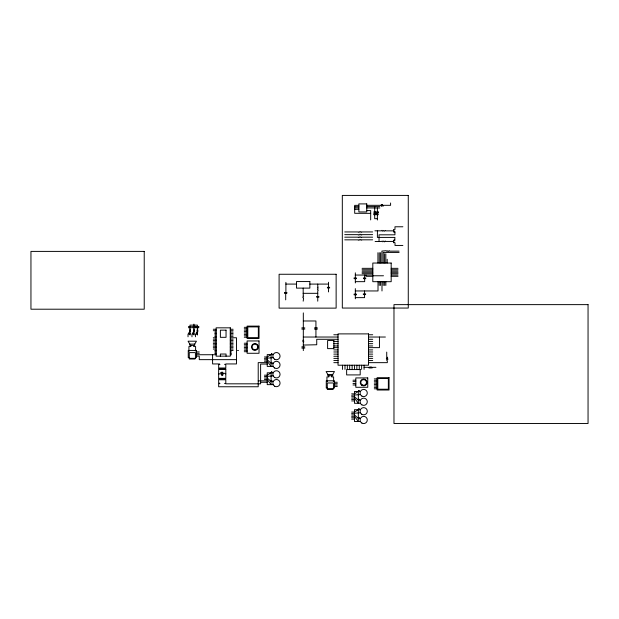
<?xml version="1.0" encoding="UTF-8"?>
<svg xmlns="http://www.w3.org/2000/svg" width="619" height="619" viewBox="0 0 619 619"><rect width="100%" height="100%" fill="white"/><g stroke="black" fill="none" stroke-linecap="round" stroke-linejoin="round"><path stroke-width="0.93" d="M370.665 219.9L370.688 210.599L366.758 210.599M377.373 220L377.389 207.938M377.428 230.817L377.389 237.417L394.93 237.417L394.698 240.559M194.714 344.102L196.44 341.201L188.075 341.201L189.809 344.102L189.809 345.363L194.714 345.363L194.714 344.102L189.809 344.102M332.728 374.464L334.453 371.562L326.097 371.562L327.822 374.464L327.822 375.725L332.728 375.725L332.728 374.464L327.822 374.464M373.752 213.725L375.64 212.874M378.302 212.921L376.406 213.717M195.426 358.331L194.931 359.005L189.275 359.005L189.275 352.621L195.426 352.621L195.426 358.331L189.275 358.331M333.44 388.693L332.945 389.366L327.289 389.366L327.289 382.983L333.44 382.983L333.44 388.693L327.289 388.693M189.979 327.745L191.488 326.515L188.47 326.515L189.979 327.745L189.979 330.004M193.925 327.745L195.434 326.515L192.416 326.515L193.925 327.745L193.925 330.004M197.422 327.745L198.931 326.515L195.906 326.515L197.422 327.745L197.422 330.004M393.607 240.992L394.93 240.002L394.28 240.095M393.614 230.392L394.968 229.463L394.968 226.778L402.884 226.778M394.512 232.133L394.93 232.094L394.93 234.81L379.037 234.81L379.037 241.464M303.318 345.054L316.735 344.752L316.735 339.289L338.036 339.289M354.687 209.323L358.858 209.284M358.858 205.346L354.687 205.346L354.687 213.3L370.68 213.346M366.758 205.315L390.589 205.315L390.589 202.978M366.758 206.607L379.772 206.607M354.687 206.692L358.858 206.692M354.687 207.922L358.858 207.922M377.373 218.693L374.696 218.693L374.696 206.607M393.537 230.856L385.652 230.856L385.242 230.43L384.453 231.227L383.679 230.43L382.867 231.289L382 230.345L381.613 230.848L374.921 230.802M344.737 231.947L357.797 231.947L358.463 232.396L359.159 231.545L359.941 232.38L360.722 231.529L361.62 232.396L362.045 231.939L372.63 231.939M344.737 234.647L357.797 234.647L358.463 235.096L359.159 234.245L359.941 235.081L360.722 234.23L361.62 235.096L362.045 234.64L372.63 234.64M344.737 237.185L357.797 237.185L358.463 237.634L359.159 236.783L359.941 237.619L360.722 236.768L361.62 237.634L362.045 237.178L372.63 237.178M344.737 239.839L357.797 239.839L358.463 240.288L359.159 239.437L359.941 240.273L360.722 239.421L361.62 240.288L362.045 239.824L372.63 239.824M393.614 241.433L385.645 241.433L385.227 241L384.453 241.859L383.656 241.054L382.859 241.836L382.14 241.008L381.652 241.487L375.099 241.487M402.876 245.441L394.999 245.441L394.999 242.78L393.607 241.874M399.062 251.144L389.916 251.144L389.39 250.695L388.678 251.484L387.85 250.695L387.084 251.484L386.233 250.695L381.915 251.09L381.884 263.044M399.108 252.42L383.207 252.42L383.207 263.044M362.084 268.337L372.808 268.337M391.177 268.337L398.017 268.337M362.084 269.745L372.808 269.745M391.177 269.745L398.017 269.745M362.084 271.037L372.808 271.037M391.177 271.037L398.017 271.037M362.084 272.275L372.808 272.275M391.177 272.275L398.017 272.275M362.084 273.691L372.808 273.691M391.177 273.691L398.017 273.691M355.252 275.053L372.808 275.053M391.177 275.053L398.017 275.053M372.77 275.772L383.494 275.772M372.808 276.314L365.968 276.314L365.968 275.053M391.177 276.314L398.017 276.314M354.045 277.97L356.451 277.97M363.392 277.97L365.798 277.97M354.045 278.651L356.451 278.651M363.392 278.651L365.798 278.651M355.337 281.66L364.668 281.66L364.668 278.651M285.893 284.082L296.462 284.082M309.856 284.09L328.488 284.09M327.343 287.301L329.672 287.301M327.343 287.951L329.672 287.951M355.329 290.953L378.016 290.953L378.016 281.691M284.616 292.478L286.945 292.478M284.616 293.135L286.945 293.135L284.771 293.182M303.178 293.321L317.748 293.321M363.276 293.886L365.69 293.886M354.045 294.126L356.451 294.126M363.276 294.574L365.69 294.574M354.045 294.814L356.451 294.814M316.603 296.524L318.932 296.524M316.603 297.182L318.932 297.182M355.329 297.638L364.568 297.638L364.568 294.574M303.318 320.982L315.93 320.982L315.93 327.908M244.273 327.327L247.105 327.327M188.47 327.745L191.488 327.745M192.416 327.745L195.434 327.745M195.906 327.745L198.931 327.745M301.801 327.908L304.842 327.908M314.413 327.908L317.446 327.908M244.273 328.743L247.105 328.743M301.801 329.06L304.842 329.06M314.413 329.06L317.446 329.06M213.307 329.262L216.132 329.262M230.283 329.262L233.115 329.262M244.273 330.159L247.105 330.159M213.307 330.678L216.132 330.678M230.283 330.678L233.115 330.678M244.273 331.575L247.105 331.575M214.716 332.094L216.132 332.094M230.283 332.094L233.115 332.094M244.273 332.991L247.105 332.991M189.646 333.417L190.103 333.417L190.103 334.995M193.592 333.417L194.049 333.417L194.049 334.995M197.09 333.417L197.538 333.417L197.538 334.995M214.716 333.509L216.132 333.509M230.283 333.509L233.115 333.509M190.103 334.067L189.267 334.067L189.267 332.759L189.979 332.759L189.979 331.807M194.049 334.067L193.213 334.067L193.213 332.759L193.925 332.759L193.925 331.807M197.538 334.067L196.71 334.067L196.71 332.759L197.422 332.759L197.422 331.807M244.273 334.407L247.105 334.407M333.811 334.763L338.036 334.763M368.483 334.763L372.708 334.763M214.716 334.918L216.132 334.918M230.283 334.918L233.115 334.918M244.273 335.815L247.105 335.815M214.716 336.334L216.132 336.334M230.283 336.334L233.115 336.334M303.318 337.03L338.036 337.03M368.483 337.03L385.397 337.03M244.273 337.231L247.105 337.231M213.307 337.75L216.132 337.75M230.283 337.75L236.473 337.75L236.473 363.941L225.803 363.941L225.803 368.003L218.654 368.003L218.654 363.941L212.588 363.941L212.588 354.733M213.307 339.166L216.132 339.166M230.283 339.166L233.115 339.166M368.483 339.289L372.708 339.289M213.307 340.582L216.132 340.582M230.283 340.582L233.115 340.582M333.811 341.409L338.036 341.409M368.483 341.409L372.708 341.409M213.307 341.998L216.132 341.998M230.283 341.998L233.115 341.998M244.273 343.228L247.105 343.228M213.307 343.413L216.132 343.413M230.283 343.413L233.115 343.413M333.811 343.677L338.036 343.677M368.483 343.677L372.708 343.677M244.273 344.644L247.105 344.644M213.307 344.829L216.132 344.829M230.283 344.829L233.115 344.829M333.811 345.944L338.036 345.944M368.483 345.944L372.708 345.944M244.273 346.06L247.105 346.06M213.307 346.238L216.132 346.238M230.283 346.238L233.115 346.238M301.801 346.895L304.842 346.895M244.273 347.468L247.105 347.468M213.307 347.654L216.132 347.654M230.283 347.654L233.115 347.654M333.811 347.638L338.036 347.638M368.483 347.638L379.447 347.638L379.447 337.03M301.801 348.048L304.842 348.048M244.273 348.884L247.105 348.884M213.307 349.07L216.132 349.07M230.283 349.07L233.115 349.07M333.811 349.905L338.036 349.905M368.483 349.905L372.708 349.905M244.273 350.3L247.105 350.3M214.716 350.486L216.132 350.486M230.283 350.486L233.115 350.486M237.51 350.524L238.477 350.524M188.547 350.896L189.306 350.896M195.233 350.896L195.983 350.896M244.273 351.716L247.105 351.716M196.447 351.902L199.272 351.902M214.716 351.902L216.132 351.902M230.283 351.902L231.56 351.902M333.811 351.979L338.036 351.979M368.483 351.979L372.708 351.979M196.447 353.317L199.272 353.317M214.716 353.317L216.132 353.317M230.283 353.317L231.56 353.317M271.385 353.828L272.004 353.828M333.811 354.122L338.036 354.122M368.483 354.122L372.708 354.122M273.196 354.594L267.23 354.594L267.23 366.417L273.196 366.417M196.447 354.733L216.132 354.733M230.283 354.733L231.56 354.733M196.447 356.149L199.272 356.149L199.272 359.647L236.473 359.647M333.811 356.273L338.036 356.273M368.483 356.273L372.708 356.273M264.406 356.97L267.23 356.97L271.099 354.594L271.099 366.417L267.23 361.217L264.406 361.217M189.275 357.627L188.253 357.627L188.253 350.424L196.447 350.424L196.447 357.627L195.426 357.627M273.196 357.666L264.406 358.386M333.811 358.386L338.036 358.386M368.483 358.386L372.708 358.386M264.406 359.801L267.23 359.801L271.099 363.353L273.196 363.353M333.811 360.459L338.036 360.459M368.483 360.459L372.708 360.459M267.23 362.633L258.216 362.633L258.216 386.759L218.654 386.759L218.654 379.757L225.803 379.757L225.803 383.819L260.614 383.819L260.614 364.057L267.23 364.049M271.385 362.579L272.004 362.579M333.811 362.657L338.036 362.657M368.483 362.657L387.316 362.657L387.316 360.699L386.488 359.987L387.951 359.322L386.333 358.842L387.834 358.331L386.488 357.898L387.633 357.349L386.728 356.954L386.728 352.095M219.219 364.336L219.938 364.336M224.511 364.336L225.231 364.336M364.065 367.322L368.615 367.322L369.148 368.127L369.636 366.912L370.208 368.173L370.696 366.781L371.191 368.05L371.624 366.959L372.065 368.05L372.421 367.322L375.942 367.322M218.654 368.707L225.803 368.707M271.385 372.042L272.004 372.042M220.797 372.762L221.517 372.762M273.196 372.816L267.23 372.816L267.23 384.639L273.196 384.639M218.654 373.876L221.764 373.876M222.693 373.876L223.529 373.876M225.803 373.876L223.745 373.071M264.406 375.184L267.23 375.184L271.099 372.816L271.099 384.639L267.23 379.432L264.406 379.432M273.196 375.88L264.406 376.6M264.406 378.016L267.23 378.016L271.099 381.567L273.196 381.567M374.294 378.898L377.118 378.898M218.654 379.052L225.803 379.052M352.992 380.198L355.824 380.198M374.294 380.314L377.118 380.314M258.216 380.847L267.23 380.847M271.385 380.793L272.004 380.793M326.561 381.258L327.319 381.258M333.246 381.258L334.005 381.258M352.992 381.606L355.824 381.606M374.294 381.73L377.118 381.73M260.614 382.263L267.23 382.263M334.461 382.263L337.293 382.263M374.294 383.146L377.118 383.146M219.219 383.424L219.938 383.424M224.511 383.424L225.231 383.424M352.992 383.563L355.824 383.563M334.461 383.679L337.293 383.679M374.294 384.561L377.118 384.561M352.992 384.979L355.824 384.979M334.461 385.095L337.293 385.095M374.294 385.977L377.118 385.977M334.461 386.511L337.293 386.511M374.294 387.393L377.118 387.393M327.289 387.989L326.267 387.989L326.267 380.786L334.461 380.786L334.461 387.989L333.44 387.989M374.294 388.802L377.118 388.802M358.618 390.697L359.237 390.697M360.428 391.471L354.463 391.471L354.463 403.294L360.428 403.294M351.638 393.846L354.463 393.846L358.331 391.471L358.331 403.294L354.463 398.094L351.638 398.094M360.428 394.543L351.638 395.262M351.638 396.678L354.463 396.678L358.331 400.222L360.428 400.222M351.638 399.503L354.463 399.503M358.618 399.448L359.237 399.448M351.638 400.919L354.463 400.919M358.618 408.911L359.237 408.911M360.428 409.685L354.463 409.685L354.463 421.508L360.428 421.508M351.638 412.061L354.463 412.061L358.331 409.685L358.331 421.508L354.463 416.308L351.638 416.308M360.428 412.757L351.638 413.477M351.638 414.892L354.463 414.892L358.331 418.436L360.428 418.436M351.638 417.724L354.463 417.724M358.618 417.67L359.237 417.67M351.638 419.133L354.463 419.133M366.758 207.922L379.834 207.969M393.614 231.258L394.93 232.094L394.736 231.653M382.31 204.432L383.068 206.336M393.614 229.463L393.614 232.14M393.607 240.133L393.607 242.81M387.2 259.276L387.2 263.044M385.823 253.751L385.823 263.044M385.846 281.691L385.846 285.452M384.639 281.691L384.639 285.452M384.585 253.751L384.585 263.044M383.207 281.691L383.207 285.452M381.993 281.691L381.993 290.961M380.584 252.699L380.584 263.044M380.577 281.691L380.577 285.452M379.261 252.699L379.261 263.044M379.23 281.691L379.23 285.452M377.938 252.699L377.938 263.044M364.591 275.053L364.591 277.97M364.568 290.953L364.568 293.886M364.065 365.218L364.065 369.435M361.635 365.218L361.635 369.435M359.268 365.218L359.268 369.435M358.927 390.388L358.927 391.007M358.927 399.139L358.927 399.766M358.927 408.602L358.927 409.229M358.927 417.353L358.927 417.98M356.861 365.218L356.861 369.435M355.337 272.832L355.337 277.97M355.337 278.651L355.337 282.945M355.329 288.624L355.329 294.126M355.329 294.814L355.329 298.799M354.548 365.218L354.548 369.435M352.126 365.218L352.126 369.435M349.681 365.218L349.681 369.435M347.336 365.218L347.336 369.435M344.992 365.218L344.992 369.435M342.547 365.218L342.547 369.435M333.618 380.786L333.618 376.917L331.668 376.917L331.668 375.725M328.875 375.725L328.875 376.917L326.933 376.917L326.94 381.637M328.488 282.233L328.488 287.301M328.488 287.951L328.488 291.936M317.748 284.09L317.748 286.759L318.29 287.131L317.346 287.951L318.143 288.794L317.454 289.568L318.267 290.303L317.748 290.845L317.748 296.524M317.748 297.182L317.748 301.167M315.93 329.06L315.93 337.03M303.318 312.897L303.318 327.908M303.318 329.06L303.318 339.924L302.846 340.195L303.712 340.419L302.915 340.798L303.767 341.239L302.815 341.595L303.797 341.928L303.318 342.245L303.318 346.895M303.318 348.048L303.318 350.594M303.178 288.114L303.178 294.497L303.604 295.131L302.861 296.122L303.658 296.764L302.776 297.515L303.573 298.312L303.178 301.167M285.893 282.349L285.893 292.478M285.699 293.135L285.699 299.867M271.695 353.511L271.695 354.138M271.695 362.27L271.695 362.889M271.695 371.733L271.695 372.352M271.695 380.484L271.695 381.103M226.043 356.165L226.043 354.037L220.379 354.037L220.379 356.165M222.693 372.104L222.693 375.656M221.764 372.104L221.764 375.656M221.153 372.383L221.153 373.141M219.583 363.957L219.583 364.715M219.583 383.045L219.583 383.803M197.422 326.515L197.422 325.13L189.979 325.13L189.979 326.515M196.277 332.759L196.277 334.067L195.472 334.067L195.472 336.798M195.604 350.424L195.604 346.555L193.654 346.555L193.654 345.363M193.925 324.101L193.925 326.515M192.78 332.759L192.78 334.067L191.975 334.067L191.975 336.798M190.861 345.363L190.861 346.555L188.919 346.555L188.927 351.275M188.834 332.759L188.834 334.067L188.029 334.067L188.029 336.798M378.333 212L376.367 214.685L378.364 214.685L376.344 211.969L378.333 212M375.687 211.984L373.667 214.692L375.694 214.692L373.729 211.961L375.687 211.984M189.646 332.96L189.646 333.873L189.646 332.96M193.592 332.96L193.592 333.873L193.592 332.96M197.09 332.96L197.09 333.873L197.09 332.96M382.689 205.315L381.312 206.367L381.312 204.394L382.689 205.315M408.269 195.418L342.315 195.418L342.315 308.053L408.269 308.053L408.269 195.418M366.758 203.906L358.858 203.906L358.858 211.938L366.758 211.938L366.758 203.906M144.227 251.399L30.95 251.399L30.95 309.206L144.227 309.206L144.227 251.399M391.177 263.044L372.808 263.044L372.808 281.691L391.177 281.691L391.177 263.044M336.132 274.263L279.099 274.263L279.099 308.13L336.132 308.13L336.132 274.263M309.856 281.56L296.493 281.56L296.493 288.114L309.856 288.114L309.856 281.56M588.05 304.633L393.978 304.633L393.978 423.497L588.05 423.497L588.05 304.633M259.028 326.12L247.105 326.12L247.105 338.446L259.028 338.446L259.028 326.12M258.34 326.902L247.793 326.902L247.793 337.657L258.34 337.657L258.34 326.902M230.283 327.83L216.132 327.83L216.132 356.165L230.283 356.165L230.283 327.83M190.343 330.004L189.615 330.004L189.615 331.807L190.343 331.807L190.343 330.004M194.289 330.004L193.561 330.004L193.561 331.807L194.289 331.807L194.289 330.004M197.786 330.004L197.051 330.004L197.051 331.807L197.786 331.807L197.786 330.004M226.043 330.159L220.379 330.159L220.379 337.324L226.043 337.324L226.043 330.159M368.483 333.889L338.036 333.889L338.036 365.218L368.483 365.218L368.483 333.889M333.873 340.543L327.606 340.543L327.606 348.621L333.873 348.621L333.873 340.543M259.028 340.953L247.105 340.953L247.105 353.279L259.028 353.279L259.028 340.953M225.803 369.411L218.654 369.411L218.654 378.348L225.803 378.348L225.803 369.411M360.196 369.574L346.64 369.574L346.64 374.913L360.196 374.913L360.196 369.574M389.042 377.691L377.118 377.691L377.118 390.016L389.042 390.016L389.042 377.691M367.748 377.923L355.824 377.923L355.824 387.293L367.748 387.293L367.748 377.923M388.353 378.48L377.814 378.48L377.814 389.227L388.353 389.227L388.353 378.48M361.674 414.212A3.606 3.606 0 0 0 367.291 411.48A3.606 3.606 0 0 0 362.115 407.983A3.606 3.606 0 0 0 361.674 414.212M361.891 423.094A3.606 3.606 0 0 0 367.299 419.976A3.606 3.606 0 0 0 361.891 416.85A3.606 3.606 0 0 0 361.891 423.094M361.891 404.88A3.606 3.606 0 0 0 367.299 401.762A3.606 3.606 0 0 0 361.891 398.636A3.606 3.606 0 0 0 361.891 404.88M361.891 396.129A3.606 3.606 0 0 0 367.299 393.011A3.606 3.606 0 0 0 361.891 389.885A3.606 3.606 0 0 0 361.891 396.129M274.658 377.474A3.606 3.606 0 0 0 280.067 374.348A3.606 3.606 0 0 0 274.658 371.222A3.606 3.606 0 0 0 274.658 377.474M274.658 386.225A3.606 3.606 0 0 0 280.067 383.099A3.606 3.606 0 0 0 274.658 379.981A3.606 3.606 0 0 0 274.658 386.225M274.658 368.011A3.606 3.606 0 0 0 280.067 364.885A3.606 3.606 0 0 0 274.658 361.759A3.606 3.606 0 0 0 274.658 368.011M274.658 359.252A3.606 3.606 0 0 0 280.067 356.134A3.606 3.606 0 0 0 274.658 353.008A3.606 3.606 0 0 0 274.658 359.252M362.146 384.871A2.824 2.824 0 0 0 366.463 382.557A2.824 2.824 0 0 0 362.293 379.981A2.824 2.824 0 0 0 362.146 384.871M361.852 385.358A3.397 3.397 0 0 0 367.028 382.573A3.397 3.397 0 0 0 362.03 379.478A3.397 3.397 0 0 0 361.852 385.358M253.132 349.836A3.397 3.397 0 0 0 258.309 347.05A3.397 3.397 0 0 0 253.31 343.963A3.397 3.397 0 0 0 253.132 349.836M253.426 349.356A2.824 2.824 0 0 0 257.744 347.035A2.824 2.824 0 0 0 253.581 344.458A2.824 2.824 0 0 0 253.426 349.356"/></g></svg>
